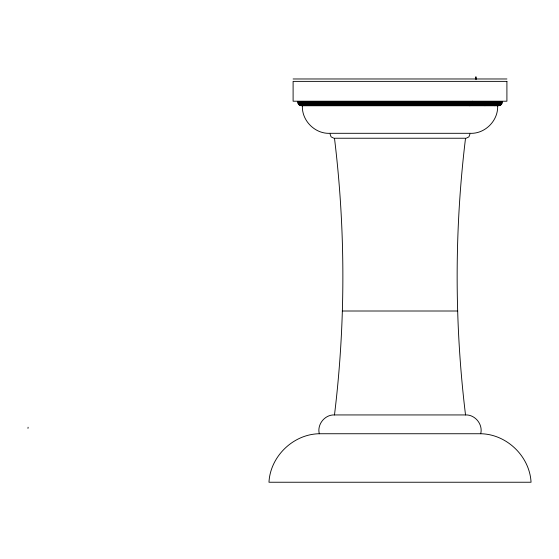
<?xml version="1.0" encoding="UTF-8"?>
<svg xmlns="http://www.w3.org/2000/svg" width="559" height="559" viewBox="0 0 559 559"><rect width="100%" height="100%" fill="white"/><g stroke="black" fill="none" stroke-linecap="round" stroke-linejoin="round"><path stroke-width="0.84" d="M469.972 133.936L468.931 136.85L466.164 138.234M497.615 105.581C498.495 120.59 484.905 134.181 469.895 133.301L330.124 133.301C315.115 134.181 301.525 120.59 302.398 105.581M319.315 433.742C316.848 424.449 324.884 414.485 334.485 414.939C345.658 323.151 345.658 230.022 334.485 138.234L465.528 138.234C454.362 230.022 454.362 323.151 465.528 414.939C475.136 414.485 483.172 424.449 480.698 433.742L319.315 433.742C293.342 434.126 270.325 456.298 268.97 482.242L531.05 482.242C529.694 456.298 506.671 434.126 480.698 433.742M469.93 105.714L471.88 104.253L472.39 101.214M293.105 78.973L506.908 78.973M297.577 101.857L502.436 101.857M297.619 102.5L502.401 102.5M297.765 103.122L502.248 103.122M298.017 103.715L501.996 103.715M298.366 104.253L501.647 104.253M298.806 104.729L501.213 104.729M299.31 105.12L500.703 105.12M299.883 105.42L500.137 105.42M300.49 105.623L499.529 105.623M301.126 105.714L498.894 105.714M342.325 311.007L457.688 311.007M334.485 414.939L465.528 414.939M333.856 138.234L331.082 136.85L330.048 133.936M494.289 105.581L494.904 105.7M484.541 105.581L485.086 105.7M469.029 105.581L469.525 105.7M476.037 79.329L475.905 76.758L475.989 79.203M28.055 427.23A1.502 1.062 -90 0 1 27.95 428.369M506.908 81.376L293.105 81.376L293.105 101.214L506.908 101.214L506.908 81.376"/></g></svg>
